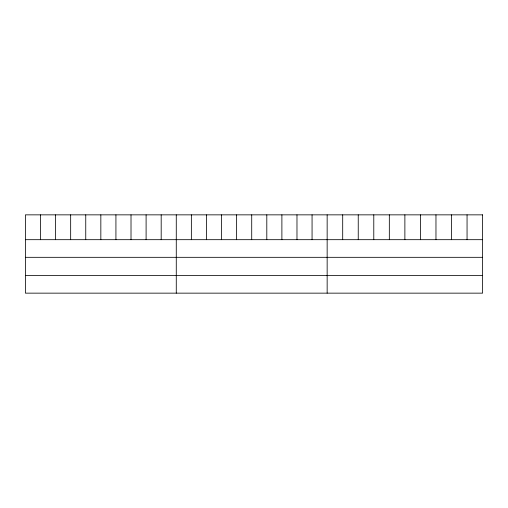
<?xml version="1.0" encoding="UTF-8"?>
<svg xmlns="http://www.w3.org/2000/svg" width="508" height="508" viewBox="0 0 508 508"><rect width="100%" height="100%" fill="white"/><g stroke="black" fill="none" stroke-linecap="round" stroke-linejoin="round"><path stroke-width="0.76" d="M25.4 239.681L482.6 239.681M25.4 257.321L482.6 257.321M25.4 275.501L482.6 275.501M467.055 214.852L467.055 239.681M451.51 214.852L451.51 239.681M435.966 214.852L435.966 239.681M420.421 214.852L420.421 239.681M404.876 214.852L404.876 239.681M389.331 214.852L389.331 239.681M373.786 214.852L373.786 239.681M358.242 214.852L358.242 239.681M342.697 214.852L342.697 239.681M327.152 214.852L327.152 293.148M312.064 214.852L312.064 239.681M296.977 214.852L296.977 239.681M281.889 214.852L281.889 239.681M266.802 214.852L266.802 239.681M251.714 214.852L251.714 239.681M236.626 214.852L236.626 239.681M221.539 214.852L221.539 239.681M206.451 214.852L206.451 239.681M191.364 214.852L191.364 239.681M176.276 214.852L176.276 293.148M161.188 214.852L161.188 239.681M146.101 214.852L146.101 239.681M131.013 214.852L131.013 239.681M115.926 214.852L115.926 239.681M100.838 214.852L100.838 239.681M85.75 214.852L85.75 239.681M70.663 214.852L70.663 239.681M55.575 214.852L55.575 239.681M40.488 214.852L40.488 239.681M482.6 214.852L25.4 214.852L25.4 293.148L482.6 293.148L482.6 214.852"/></g></svg>
